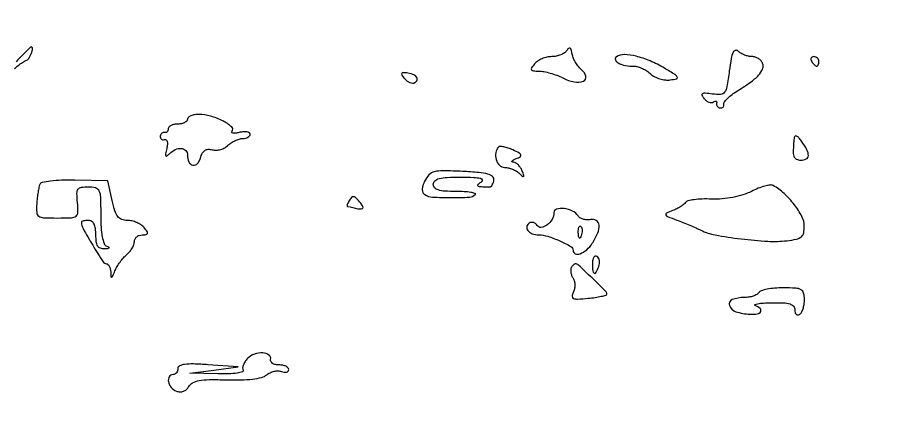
# Model space of a CAD drawing. Extents: x 0 to 5034, y 0 to 2560.
# Drawn here: x 1371.7 to 1551.6, y 2326.2 to 2410.2 of the extents above; entities that cross this region are included whole.
import ezdxf

# ---------------------------------------------------------------- set-up
doc = ezdxf.new("R2010")
doc.units = 0

msp = doc.modelspace()

# ---------------------------------------------------------------- linework, layer by layer
for points in [[(1400.153175, 2318.07201, -0.000408), (1336.676578, 2318.858857, -0.00002), (1264.40431, 2319.816549, -0.099619)], [(1371.144739, 2399.561048, -0.014257), (1372.108083, 2400.332032, -0.013604), (1372.960674, 2400.939699, -0.071261), (1373.478055, 2401.189451, 0.174452), (1374.067327, 2401.640099, 0.048316), (1374.609276, 2402.691493, 0.058944), (1374.874349, 2403.68143, 0.457011), (1374.598607, 2404, 0.193076), (1374.451104, 2403.940836, 0.001753), (1373.579244, 2403.101452, 0.005644), (1372.583136, 2402.113641, 0.003577), (1371.443583, 2400.941113, -0.02847)], [(1451.152269, 2317.934235, -0.000024), (1444.406877, 2317.926566, -0.000024), (1437.004391, 2317.918864, -0.000028), (1430, 2317.912312, -0.003115)], [(1582.251173, 2315.17618, 0.000049), (1565.5, 2315.398787, -0.000754)]]:
    msp.add_lwpolyline(points, format="xyb")
for points in [[(1485.667522, 2403.25, -0.106609), (1485.199531, 2402.770727, -0.050559), (1484.431652, 2402.367188, -0.046895), (1483.508581, 2402.09263, -0.048885), (1482.563428, 2402, 0.056318), (1481.584343, 2401.889369, 0.043376), (1480.560274, 2401.559375, 0.044511), (1479.645682, 2401.074601, 0.075572), (1479, 2400.5, 0.028549), (1478.396511, 2399.682034, 0.290863), (1478.391496, 2399.279362, 0.237911), (1478.768813, 2399.048025, 0.02072), (1479.927215, 2399, -0.048525), (1480.955034, 2398.900014, -0.021932), (1482.271859, 2398.580825, -0.02147), (1483.64312, 2398.119397, -0.027436), (1484.858793, 2397.573021, 0.070809), (1487.224573, 2396.747142, 0.147463), (1489.149865, 2396.93707, 0.367057), (1489.655907, 2397.918478, 0.17245), (1488.829488, 2399.210515, -0.054099), (1488.16732, 2399.850418, -0.036018), (1487.551461, 2400.708714, -0.036162), (1487.068873, 2401.639985, -0.057256), (1486.810899, 2402.5, 0.024372), (1486.605946, 2403.39231, 0.18087), (1486.352767, 2403.737823, 0.345887), (1486.0488, 2403.711782, 0.064652)], [(1495.9808, 2401.988134, 0.358628), (1495.767631, 2401.362814, 0.183419), (1496.353148, 2400.699182, 0.07549), (1497.8654, 2400.173831, 0.045947), (1499.753047, 2400, -0.07579), (1500.486834, 2399.88813, -0.034979), (1501.38858, 2399.53577, -0.033625), (1502.30337, 2399.024478, -0.03969), (1503.088794, 2398.419642, 0.065347), (1503.928531, 2397.838893, 0.044321), (1505.007263, 2397.400558, 0.044319), (1506.146419, 2397.159185, 0.065322), (1507.167535, 2397.169642, 0.027132), (1508.463116, 2397.425464, 0.478287), (1508.618391, 2397.764623, 0.139428), (1508.168994, 2398.256813, 0.00498), (1505.957726, 2399.593714, 0.031846), (1502.958712, 2401.117684, 0.042761), (1500.067429, 2402.07907, 0.04962), (1497.604921, 2402.417012, 0.148783)], [(1519.412694, 2399.053383, -0.009284), (1518.912011, 2395.75066, -0.116208), (1518.422611, 2394.594397, -0.22709), (1517.585595, 2394.14534, -0.047922), (1515.883107, 2394.230464, 0.01288), (1514.41529, 2394.407408, 0.1431), (1513.841778, 2394.297077, 0.405292), (1513.731271, 2393.970567, 0.062319), (1514.137553, 2393.334259, 0.059399), (1514.621898, 2392.874453, 0.070754), (1515.174446, 2392.572966, 0.083179), (1515.70773, 2392.469169, 0.145982), (1516.138083, 2392.58534, -0.051666), (1516.470149, 2392.745883, -0.186143), (1516.701093, 2392.741038, -0.283543), (1516.808017, 2392.594131, -0.099913), (1516.774777, 2392.32433, 0.120338), (1516.747929, 2391.998559, 0.12123), (1516.874466, 2391.698084, 0.110066), (1517.139069, 2391.469874, 0.086098), (1517.5, 2391.35, 0.088035), (1517.863246, 2391.359711, 0.142476), (1518.134665, 2391.50288, 0.156763), (1518.270802, 2391.757275, 0.113029), (1518.256307, 2392.081079, -0.223659), (1518.333278, 2392.528846, -0.039493), (1518.890158, 2393.204599, -0.036122), (1519.72325, 2393.950718, -0.025448), (1520.756307, 2394.668567, 0.014367), (1523.755124, 2396.655345, 0.050671), (1525.498684, 2398.16956, 0.091915), (1526.313201, 2399.437218, 0.190817), (1526.325572, 2400.593956, 0.094144), (1525.992916, 2401.131522, 0.06682), (1525.447193, 2401.586975, 0.064754), (1524.78055, 2401.894899, 0.075991), (1524.093011, 2402, -0.057121), (1523.360836, 2402.083919, -0.038883), (1522.560635, 2402.336687, -0.039101), (1521.816324, 2402.707172, -0.061424), (1521.253833, 2403.146167, 0.264549), (1520.685547, 2403.302314, 0.228604), (1520.206079, 2402.899624, 0.062088), (1519.806417, 2401.601711, 0.010703)], [(1536.5, 2401, 0.029505), (1536.768994, 2400.617226, 0.035638), (1537.066025, 2400.29375, 0.038439), (1537.34829, 2400.065539, 0.151918), (1537.559017, 2400, 0.210953), (1537.727648, 2400.07446, 0.081139), (1537.870461, 2400.29375, 0.061769), (1537.967655, 2400.617151, 0.042167), (1538, 2401, 0.105053), (1537.918938, 2401.381556, 0.099167), (1537.688914, 2401.70625, 0.09642), (1537.345238, 2401.923877, 0.093332), (1536.940983, 2402, 0.108972), (1536.586039, 2401.921712, 0.182303), (1536.3746, 2401.70625, 0.161196), (1536.343488, 2401.3821, 0.082592)], [(1452.057499, 2397.430717, 0.057839), (1452.575529, 2396.935862, 0.069725), (1453.163196, 2396.608881, 0.082515), (1453.727586, 2396.4922, 0.14929), (1454.179838, 2396.611146, 0.174572), (1454.62756, 2397.174461, 0.268114), (1454.508192, 2397.769411, 0.12951), (1453.725197, 2398.295141, 0.04703), (1452.415248, 2398.615318, 0.032229), (1451.671466, 2398.675915, 0.335379), (1451.438726, 2398.506105, 0.231359), (1451.494308, 2398.164781, 0.019148)], [(1407, 2389, -0.191087), (1406.848523, 2388.618118, -0.088204), (1406.4125, 2388.29375, -0.068025), (1405.765418, 2388.073693, -0.048028), (1405, 2388, 0.048028), (1404.234582, 2387.926307, 0.068025), (1403.5875, 2387.70625, 0.088204), (1403.151477, 2387.381882, 0.191087), (1403, 2387, -0.077096), (1402.943642, 2386.636664, -0.119977), (1402.779687, 2386.367188, -0.144529), (1402.535323, 2386.234221, -0.134046), (1402.25, 2386.25, 0.133334), (1401.952627, 2386.266863, 0.122172), (1401.67625, 2386.132812, 0.104762), (1401.463827, 2385.863193, 0.077566), (1401.35, 2385.5, 0.106575), (1401.372768, 2385.141692, 0.155396), (1401.54597, 2384.879698, 0.147351), (1401.847065, 2384.757427, 0.092889), (1402.227769, 2384.79259, -0.236438), (1402.581568, 2384.725647, -0.172484), (1402.803742, 2384.384934, -0.087578), (1402.842792, 2383.750999, -0.035662), (1402.683718, 2382.898539, 0.012332), (1402.430123, 2381.820882, 0.17898), (1402.486854, 2381.439728, 0.45595), (1402.717756, 2381.389728, 0.035782), (1403.25595, 2381.85595, -0.084477), (1404.47359, 2382.719445, -0.132627), (1405.727219, 2382.953496, -0.190869), (1406.633119, 2382.508787, -0.186429), (1407, 2381.559017, 0.105779), (1407.301068, 2380.151843, 0.238995), (1408.125539, 2379.485046, 0.268852), (1409.06539, 2379.790686, 0.119393), (1409.705022, 2380.980003, -0.054311), (1410.073793, 2381.947112, -0.124207), (1410.58479, 2382.52978, -0.139448), (1411.268683, 2382.761421, -0.076461), (1412.155304, 2382.669638, 0.07743), (1412.978933, 2382.58598, 0.05483), (1413.897443, 2382.736922, 0.054533), (1414.767109, 2383.085677, 0.073897), (1415.446162, 2383.589019, -0.048254), (1416.101875, 2384.129064, -0.037677), (1416.904274, 2384.585524, -0.038791), (1417.724461, 2384.898329, -0.071826), (1418.428571, 2385, 0.055734), (1419.029678, 2385.067213, 0.075259), (1419.538393, 2385.266249, 0.094609), (1419.87956, 2385.560581, 0.169163), (1420, 2385.90638, 0.265802), (1419.826689, 2386.209363, 0.094348), (1419.339062, 2386.383765, 0.062832), (1418.612294, 2386.405458, 0.03646), (1417.75, 2386.25873, -0.023908), (1416.931117, 2386.098161, -0.076708), (1416.376804, 2386.102206, -0.273723), (1416.185526, 2386.261615, -0.278149), (1416.234866, 2386.503883, 0.429967), (1416.17147, 2387.425976, 0.054565), (1414.311508, 2388.647197, 0.047126), (1411.754938, 2389.661766, 0.07102), (1409.385693, 2390, 0.040015), (1408.472213, 2389.926777, 0.059305), (1407.700797, 2389.70625, 0.077998), (1407.17608, 2389.382663, 0.219034)], [(1532.875, 2385.222506, 0.01075), (1532.659288, 2382.545163, 0.085765), (1532.797575, 2381.317998, 0.210772), (1533.299297, 2380.720868, 0.114634), (1534.25, 2380.5, 0.115436), (1535.363662, 2380.760585, 0.276213), (1535.805794, 2381.447191, 0.134119), (1535.523786, 2382.632735, 0.027715), (1534.381597, 2384.472506, 0.03077), (1533.836837, 2385.156548, 0.093988), (1533.366252, 2385.513783, 0.25763), (1533.050378, 2385.500382, 0.234726)], [(1471.549311, 2383.215977, 0.157173), (1470.960739, 2382.06756, 0.113026), (1471.052515, 2380.619391, 0.1228), (1471.747232, 2379.441172, 0.20106), (1472.8, 2379, -0.058289), (1473.58137, 2378.908599, -0.03877), (1474.441153, 2378.632812, -0.038841), (1475.245528, 2378.228721, -0.059703), (1475.859246, 2377.75, 0.009992), (1476.538647, 2377.10202, 0.377046), (1476.734694, 2377.097977, 0.309425), (1476.79283, 2377.307933, 0.008433), (1476.452257, 2378.25, 0.051407), (1476.112574, 2378.924573, 0.053337), (1475.645969, 2379.506584, 0.059108), (1475.12934, 2379.916189, 0.123337), (1474.643011, 2380.070285, -0.123833), (1474.366988, 2380.158042, -0.440316), (1474.336419, 2380.31959, -0.114765), (1474.61292, 2380.55236, -0.022937), (1475.204371, 2380.820285, 0.035832), (1476.063245, 2381.236346, 0.369843), (1476.184576, 2381.579815, 0.180534), (1475.845757, 2381.961375, 0.011827), (1474.503682, 2382.632644, 0.025731), (1473.542501, 2383.026261, 0.035587), (1472.643748, 2383.271214, 0.038557), (1471.91249, 2383.357805, 0.209535)], [(1456.247272, 2376.250673, 0.030262), (1455.826239, 2375.194467, 0.078377), (1455.69408, 2374.387763, 0.119003), (1455.835051, 2373.788232, 0.138218), (1456.230059, 2373.357816, 0.124182), (1457.85485, 2372.843658, 0.014829), (1461.654018, 2372.730712, 0.012359), (1465.491178, 2372.825328, 0.186112), (1466.690476, 2373.357143, 0.560329), (1466.630806, 2373.605185, 0.038723), (1465.773661, 2373.811161, 0.026649), (1464.413438, 2373.954702, 0.012964), (1462.666667, 2374, -0.015711), (1460.397399, 2374.071324, -0.062119), (1459.027778, 2374.330357, -0.125352), (1458.280206, 2374.799465, -0.192577), (1458, 2375.5, -0.216677), (1458.326998, 2376.21915, -0.116674), (1459.205781, 2376.682237, -0.052625), (1460.853856, 2376.927165, -0.011262), (1463.75, 2376.984687, -0.008477), (1466.402529, 2376.932648, -0.047813), (1467.804791, 2376.746294, -0.272488), (1468.155168, 2376.413456, -0.330299), (1468, 2376, 0.021149), (1467.378141, 2375.559769, 0.167501), (1467.1875, 2375.269141, 0.405416), (1467.295085, 2375.081977, 0.066727), (1467.75, 2375.015313, -0.001321), (1468.278967, 2375.007435, -0.001139), (1468.834715, 2374.996422, -0.001147), (1469.338749, 2374.984128, -0.003325), (1469.687328, 2374.972506, 0.188477), (1469.96605, 2375.068787, 0.075461), (1470.235239, 2375.378836, 0.06032), (1470.455324, 2375.841701, 0.044434), (1470.587375, 2376.394365, 0.265299), (1470.308109, 2377.108182, 0.103778), (1469.33164, 2377.607156, 0.044947), (1467.434493, 2377.944072, 0.009332), (1464.052917, 2378.171859, 0.007998), (1460.029587, 2378.303065, 0.064573), (1458.196833, 2378.096259, 0.1384), (1457.101984, 2377.474637, 0.085087)], [(1376.347722, 2375.465394, 0.043194), (1376.180182, 2374.881762, 0.009734), (1376.001482, 2373.863619, 0.01002), (1375.841168, 2372.67656, 0.009562), (1375.725666, 2371.465394, 0.034405), (1375.712738, 2369.662511, 0.229573), (1376.140959, 2368.902207, 0.141484), (1377.145415, 2368.563278, 0.011082), (1380, 2368.5, 0.010563), (1382.932908, 2368.561967, 0.156061), (1383.88758, 2368.91248, 0.230475), (1384.273723, 2369.69925, 0.025755), (1384.174634, 2371.75, -0.021364), (1384.067869, 2373.619121, -0.156223), (1384.325795, 2374.466095, -0.203974), (1384.989202, 2374.884633, -0.040121), (1386.424634, 2375, -0.066558), (1387.919042, 2374.800185, -0.227407), (1388.641182, 2374.175648, -0.095509), (1388.944587, 2372.819494, -0.007415), (1389, 2369.083333, 0.015029), (1389.077164, 2366.516778, 0.033051), (1389.324129, 2364.570088, 0.042271), (1389.70887, 2363.215601, 0.209491), (1390.25, 2362.662281, -0.051902), (1390.648042, 2362.45138, -0.449116), (1390.672067, 2362.275306, -0.185333), (1390.416573, 2362.137165, -0.021021), (1389.75, 2362.078947, -0.107982), (1388.93306, 2362.219222, -0.162883), (1388.389254, 2362.684854, -0.104867), (1388.087621, 2363.563216, -0.030464), (1388, 2365, 0.033607), (1387.911037, 2366.322075, 0.082504), (1387.625, 2367.25, 0.12651), (1387.148955, 2367.797909, 0.152103), (1386.5, 2368, 0.025547), (1385.925197, 2367.970612, 0.040486), (1385.440625, 2367.880885, 0.048714), (1385.097337, 2367.751132, 0.28541), (1385, 2367.594501, 0.128172), (1385.339926, 2366.290229, 0.008244), (1387.3311, 2362.863572, 0.005501), (1389.480791, 2359.387705, 0.256916), (1390.185523, 2359, -0.198191), (1390.501677, 2358.869558, -0.080981), (1390.779367, 2358.485938, -0.062873), (1390.979218, 2357.919841, -0.044426), (1391.063386, 2357.25, 0.011731), (1391.119823, 2356.305252, 0.482406), (1391.268759, 2356.205807, 0.216375), (1391.47212, 2356.390159, 0.005777), (1391.951524, 2357.534718, -0.036784), (1392.38437, 2358.411369, -0.02338), (1393.007489, 2359.364695, -0.023461), (1393.710766, 2360.247688, -0.039665), (1394.388138, 2360.907163, 0.045116), (1395.004873, 2361.520819, 0.040524), (1395.526515, 2362.256589, 0.042827), (1395.885004, 2362.998495, 0.091382), (1396, 2363.622445, -0.117029), (1396.124692, 2364.147887, -0.100549), (1396.476593, 2364.595343, -0.092895), (1397.00283, 2364.895732, -0.083552), (1397.622445, 2365, 0.035496), (1398.434686, 2365.057736, 0.304492), (1398.691858, 2365.28931, 0.217533), (1398.618371, 2365.689039, 0.020633), (1398, 2366.5, 0.073366), (1397.360099, 2367.074508, 0.04458), (1396.464127, 2367.559375, 0.043671), (1395.466916, 2367.889448, 0.058155), (1394.519637, 2368, -0.089448), (1393.356408, 2368.209775, -0.141725), (1392.5488, 2368.80909, -0.088522), (1391.948862, 2369.977909, -0.020943), (1391.392082, 2372.107241), (1390.5, 2376.214483), (1383.622057, 2376.357241, 0.013224), (1380.877649, 2376.341614, 0.022467), (1378.588978, 2376.164883, 0.019822), (1376.83571, 2375.879006, 0.256313)], [(1524, 2374.028844, -0.04116), (1522.232532, 2373.308156, -0.028817), (1520.146164, 2372.781465, -0.027719), (1517.910039, 2372.479485, -0.029068), (1515.689634, 2372.433537, 0.017361), (1513.807564, 2372.438638, 0.024366), (1512.133112, 2372.303162, 0.022268), (1510.806102, 2372.069926, 0.202374), (1510.337307, 2371.736757, -0.087705), (1509.986793, 2371.343931, -0.02566), (1509.323668, 2370.874524, -0.024923), (1508.509572, 2370.413962, -0.024371), (1507.647673, 2370.032905, 0.016187), (1506.360762, 2369.488936, 0.408273), (1506.237045, 2369.163487, 0.196636), (1506.585012, 2368.825725, 0.005958), (1508.5, 2368.082347, -0.005769), (1509.794938, 2367.58023, -0.004353), (1511.20625, 2366.999856, -0.004402), (1512.523042, 2366.431196, -0.010152), (1513.5, 2365.975116, 0.069259), (1516.466731, 2364.996009, 0.014741), (1521.853646, 2364.176359, 0.016021), (1527.410268, 2363.677821, 0.043442), (1531.360781, 2363.793954, 0.022558), (1533.382489, 2364.122969, 0.124988), (1534.363817, 2364.603217, 0.169909), (1534.839428, 2365.414238, 0.05112), (1534.972222, 2366.859406, 0.119482), (1534.474729, 2368.821191, 0.042855), (1532.90338, 2371.262756, 0.041944), (1530.777229, 2373.584987, 0.058378), (1528.5, 2375.241815, 0.166025), (1527.900631, 2375.352936, 0.029398), (1526.765625, 2375.117522, 0.029012), (1525.413362, 2374.667445, 0.022538)], [(1440.5, 2372, 0.024465), (1440.285131, 2371.610999, 0.044078), (1440.154287, 2371.271275, 0.062476), (1440.115545, 2371.022916, 0.353185), (1440.190983, 2370.923489, 0.009465), (1442.352713, 2370.431485, 0.110428), (1443.213243, 2370.444488, 0.46087), (1443.398728, 2370.80783, 0.075397), (1442.933363, 2371.580293, 0.015231), (1441.994387, 2372.644027, 0.16301), (1441.494248, 2372.913356, 0.261772), (1441.059937, 2372.759111, 0.041002)], [(1483, 2369.565027, -0.135748), (1482.625186, 2368.209919, -0.097799), (1481.568005, 2367.039651, -0.130933), (1480.368503, 2366.559495, -0.292324), (1479.519929, 2366.967754, 0.08771), (1479.196764, 2367.329924, 0.094542), (1478.776884, 2367.547854, 0.100092), (1478.326433, 2367.588828, 0.111652), (1477.91459, 2367.447214, 0.205779), (1477.412668, 2366.731102, 0.222833), (1477.608438, 2365.906385, 0.137768), (1478.538651, 2365.234659, 0.088129), (1479.859652, 2365, -0.076924), (1481.75965, 2364.70595, -0.030124), (1484.242443, 2363.750613, -0.023691), (1486.501064, 2362.589288, -0.265512), (1486.992198, 2361.75, 0.312012), (1487.457648, 2361.091479, 0.179627), (1488.47165, 2361.096379, 0.091739), (1489.828668, 2361.915843, 0.067753), (1490.973722, 2363.25, 0.041688), (1492.122683, 2365.400752, 0.122178), (1492.395283, 2367.046351, 0.24902), (1491.813045, 2367.960547, 0.173844), (1490.584037, 2368.173205, -0.058451), (1489.817906, 2368.130148, -0.058502), (1489.062845, 2368.265596, -0.064176), (1488.4311, 2368.549648, -0.117156), (1488.032984, 2368.946631, 0.144868), (1486.909916, 2369.950648, 0.080045), (1485.127422, 2370.467082, 0.10243), (1483.579925, 2370.340071, 0.33271)], [(1488.683114, 2364.8125, -0.054073), (1488.461564, 2364.395823, -0.470617), (1488.279315, 2364.37858, -0.168741), (1488.137993, 2364.670344, -0.018894), (1488.078947, 2365.416667, -0.028489), (1488.089945, 2366.112848, -0.077125), (1488.200665, 2366.592839, -0.208169), (1488.385309, 2366.77538, -0.296942), (1488.604167, 2366.729167, -0.126455), (1488.797407, 2366.402231, -0.060344), (1488.876576, 2365.916927, -0.05415), (1488.839148, 2365.359369, -0.051402)], [(1486.625, 2358.202254, 0.125943), (1486.497975, 2357.795948, 0.055027), (1486.530666, 2357.228074, 0.049614), (1486.702137, 2356.600191, 0.046993), (1486.996208, 2356.006136, -0.081425), (1487.264717, 2355.354921, -0.055265), (1487.359472, 2354.556814, -0.054355), (1487.276909, 2353.740912, -0.070603), (1487.019237, 2353.035945, 0.099723), (1486.782403, 2352.249787, 0.334805), (1487.047355, 2351.81989, 0.106677), (1487.931981, 2351.67734, 0.010575), (1490.089013, 2351.837098, 0.011737), (1491.588303, 2352.015678, 0.019018), (1492.851147, 2352.245551, 0.013582), (1493.840045, 2352.493061, 0.336498), (1494, 2352.703826, 0.200788), (1493.743531, 2353.316736, 0.003074), (1490.934432, 2356.051761, 0.003185), (1488.098046, 2358.745022, 0.190545), (1487.453262, 2359, 0.155959), (1487.291855, 2358.948399, 0.036962), (1487.071678, 2358.765662, 0.034526), (1486.838362, 2358.507631, 0.028142)], [(1491, 2359.059017, 0.020503), (1491.063011, 2357.523001, 0.275668), (1491.377209, 2357.082867, 0.395517), (1491.794126, 2357.230543, 0.027681), (1492.349337, 2358.467975, 0.066719), (1492.493102, 2359.073335, 0.072258), (1492.466258, 2359.678351, 0.081026), (1492.279146, 2360.190464, 0.126981), (1491.956326, 2360.526992, 0.214542), (1491.594852, 2360.57458, 0.177225), (1491.280921, 2360.339579, 0.099152), (1491.068264, 2359.806756, 0.045552)], [(1525.5, 2353, -0.128561), (1525.096789, 2352.615613, -0.04604), (1524.363811, 2352.29375, -0.041947), (1523.457084, 2352.073871, -0.038534), (1522.5, 2352, 0.089352), (1520.011796, 2351.551768, 0.407427), (1519.444255, 2350.347953, 0.23654), (1520.76829, 2349.056294, 0.06628), (1523.699502, 2348.534662, 0.047499), (1525.220605, 2348.61258, 0.228125), (1525.919674, 2349.085399, 0.36922), (1525.805325, 2349.71435, 0.07515), (1524.75, 2350.337719, -0.630745), (1524.73786, 2350.533807, -0.085719), (1525.2625, 2350.717133, -0.026884), (1526.506626, 2350.856295, -0.010255), (1528.25, 2350.921053, -0.014387), (1530.635047, 2350.892065, -0.065376), (1532.000962, 2350.655497, -0.140009), (1532.724669, 2350.18107, -0.179987), (1533, 2349.440983, 0.066118), (1533.073267, 2348.889346, 0.138808), (1533.29375, 2348.521475, 0.191142), (1533.620352, 2348.392057, 0.139169), (1534, 2348.5, 0.130646), (1534.384508, 2348.906663, 0.045439), (1534.70625, 2349.653525, 0.041396), (1534.926158, 2350.57934, 0.037634), (1535, 2351.559017, 0.061871), (1534.831099, 2352.918747, 0.208196), (1534.295164, 2353.612588, 0.112979), (1533.177022, 2353.931175, 0.013142), (1530.559017, 2354, 0.02093), (1528.813184, 2353.926887, 0.027868), (1527.241025, 2353.70625, 0.027581), (1525.999702, 2353.388891, 0.179846)], [(1419.475936, 2339.333079, 0.04695), (1418.946256, 2338.693347, 0.057906), (1418.587485, 2338.007649, 0.068804), (1418.441347, 2337.380613, 0.162703), (1418.549826, 2336.91938, -0.489327), (1418.417264, 2336.563504, -0.039932), (1417.295528, 2336.307641, -0.029176), (1415.561011, 2336.157925, -0.013702), (1413.309017, 2336.157104), (1407.5, 2336.314207), (1412.5, 2336.949014), (1417.5, 2337.58382), (1411.248178, 2338.04191, 0.010057), (1408.249286, 2338.201086, 0.039758), (1406.405299, 2338.115168, 0.078706), (1405.35204, 2337.808736, 0.290817), (1404.998178, 2337.25, -0.078528), (1404.923431, 2336.772498, -0.090708), (1404.705715, 2336.367188, -0.100943), (1404.381236, 2336.096237, -0.124268), (1404, 2336, 0.26309), (1403.217728, 2335.557774, 0.186979), (1403.04139, 2334.543073, 0.12406), (1403.616327, 2333.335906, 0.12897), (1404.687538, 2332.566409, 0.082168), (1405.445092, 2332.410919, 0.098584), (1406.162547, 2332.525273, 0.097695), (1406.786307, 2332.907158, 0.079279), (1407.273221, 2333.523735, -0.14468), (1408.072911, 2334.304189, -0.077607), (1409.388425, 2334.756191, -0.0422), (1411.498315, 2334.950214, -0.009943), (1415.042204, 2334.905786, 0.013803), (1418.065955, 2334.891215, 0.025321), (1420.522191, 2335.071865, 0.030003), (1422.387896, 2335.419149, 0.112648), (1423.443786, 2335.953346, -0.063751), (1424.141623, 2336.396117, -0.053838), (1424.96924, 2336.680051, -0.056152), (1425.795603, 2336.771932, -0.091493), (1426.487265, 2336.64326, 0.055413), (1427.066534, 2336.49183, 0.099359), (1427.555634, 2336.517819, 0.146758), (1427.876422, 2336.71124, 0.186304), (1428, 2337.031385, 0.196096), (1427.849083, 2337.401391, 0.086521), (1427.4125, 2337.715469, 0.06642), (1426.765494, 2337.92871, 0.046464), (1426, 2338, -0.054878), (1425.252926, 2338.082244, -0.087439), (1424.660938, 2338.328167, -0.12135), (1424.314094, 2338.692277, -0.187076), (1424.25, 2339.117163, 0.298669), (1423.895183, 2340.058912, 0.147254), (1422.635317, 2340.501179, 0.098243), (1420.899955, 2340.237731, 0.110162)]]:
    msp.add_lwpolyline(points, format="xyb", close=True)

doc.saveas('drawing.dxf')
